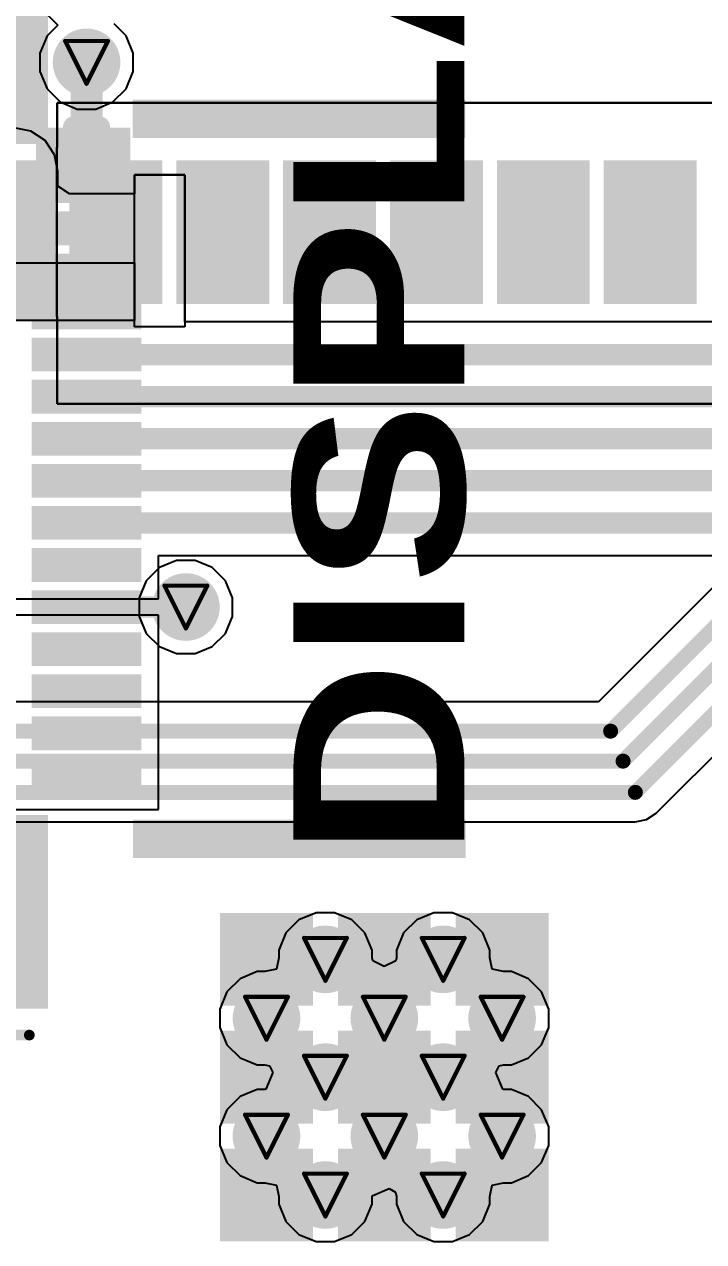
# Model space of a CAD drawing. Header units: inches. Extents: x -6 to 385, y -2 to 98.
# Drawn here: x 36.94 to 45.02, y 13.45 to 27.91 of the extents above; entities that cross this region are included whole.
import ezdxf

# ---------------------------------------------------------------- set-up
doc = ezdxf.new("R2010")
doc.units = ezdxf.units.IN
for name, color, linetype in [('Bottom Layer', 5, 'Continuous'), ('Bottom Paste', 16, 'Continuous'), ('Bottom Solder', 6, 'Continuous'), ('Drill Drawing', 1, 'Continuous'), ('Layer 1', 16, 'Continuous'), ('Layer 2', 76, 'Continuous'), ('Top Layer', 1, 'Continuous'), ('Top Overlay', 2, 'Continuous'), ('Top Paste', 8, 'Continuous'), ('Top Solder', 216, 'Continuous'), ('Via Holes', 16, 'Continuous')]:
    doc.layers.add(name, color=color, linetype=linetype)
doc.styles.add('Arial', font='', dxfattribs={"height": 0.2})
doc.styles.add('Arial Black_Bold', font='', dxfattribs={"height": 0.2})
doc.styles.get('Arial').set_extended_font_data('Arial')
doc.styles.get('Arial Black_Bold').set_extended_font_data('Arial Black', bold=True)

# ---------------------------------------------------------------- blocks, each defined once
blk = doc.blocks.new('38_SMD_M______B_9')
at = {"layer": 'Bottom Layer'}
for points in [[(-5.26, 9.63), (-5.26, 8.13), (-6.16, 8.13), (-6.16, 9.63)], [(-3.99, 9.63), (-3.99, 8.13), (-4.89, 8.13), (-4.89, 9.63)], [(-2.72, 9.63), (-2.72, 8.13), (-3.62, 8.13), (-3.62, 9.63)], [(-1.45, 9.63), (-1.45, 8.13), (-2.35, 8.13), (-2.35, 9.63)], [(-0.18, 9.63), (-0.18, 8.13), (-1.08, 8.13), (-1.08, 9.63)], [(1.09, 9.63), (1.09, 8.13), (0.19, 8.13), (0.19, 9.63)], [(2.36, 9.63), (2.36, 8.13), (1.46, 8.13), (1.46, 9.63)], [(-3.1, 0.69), (-2.2, 0.69), (-2.2, -0.21), (-3.1, -0.21)], [(-1.7, 0.69), (-0.8, 0.69), (-0.8, -0.21), (-1.7, -0.21)], [(-0.3, 0.69), (0.6, 0.69), (0.6, -0.21), (-0.3, -0.21)], [(-3.1, -0.71), (-2.2, -0.71), (-2.2, -1.61), (-3.1, -1.61)], [(-1.7, -0.71), (-0.8, -0.71), (-0.8, -1.61), (-1.7, -1.61)], [(-0.3, -0.71), (0.6, -0.71), (0.6, -1.61), (-0.3, -1.61)], [(-3.1, -2.11), (-2.2, -2.11), (-2.2, -3.01), (-3.1, -3.01)], [(-1.7, -2.11), (-0.8, -2.11), (-0.8, -3.01), (-1.7, -3.01)], [(-0.3, -2.11), (0.6, -2.11), (0.6, -3.01), (-0.3, -3.01)]]:
    blk.add_hatch(color=5, dxfattribs=at).paths.add_polyline_path(points)
at = {"layer": 'Bottom Paste'}
for points in [[(-5.26, 9.63), (-5.26, 8.13), (-6.16, 8.13), (-6.16, 9.63)], [(-3.99, 9.63), (-3.99, 8.13), (-4.89, 8.13), (-4.89, 9.63)], [(-2.72, 9.63), (-2.72, 8.13), (-3.62, 8.13), (-3.62, 9.63)], [(-1.45, 9.63), (-1.45, 8.13), (-2.35, 8.13), (-2.35, 9.63)], [(-0.18, 9.63), (-0.18, 8.13), (-1.08, 8.13), (-1.08, 9.63)], [(1.09, 9.63), (1.09, 8.13), (0.19, 8.13), (0.19, 9.63)], [(2.36, 9.63), (2.36, 8.13), (1.46, 8.13), (1.46, 9.63)], [(-3.1, 0.69), (-2.2, 0.69), (-2.2, -0.21), (-3.1, -0.21)], [(-1.7, 0.69), (-0.8, 0.69), (-0.8, -0.21), (-1.7, -0.21)], [(-0.3, 0.69), (0.6, 0.69), (0.6, -0.21), (-0.3, -0.21)], [(-3.1, -0.71), (-2.2, -0.71), (-2.2, -1.61), (-3.1, -1.61)], [(-1.7, -0.71), (-0.8, -0.71), (-0.8, -1.61), (-1.7, -1.61)], [(-0.3, -0.71), (0.6, -0.71), (0.6, -1.61), (-0.3, -1.61)], [(-3.1, -2.11), (-2.2, -2.11), (-2.2, -3.01), (-3.1, -3.01)], [(-1.7, -2.11), (-0.8, -2.11), (-0.8, -3.01), (-1.7, -3.01)], [(-0.3, -2.11), (0.6, -2.11), (0.6, -3.01), (-0.3, -3.01)]]:
    blk.add_hatch(color=16, dxfattribs=at).paths.add_polyline_path(points)
at = {"layer": 'Bottom Solder'}
for points in [[(-5.158, 9.732), (-5.158, 8.028), (-6.262, 8.028), (-6.262, 9.732)], [(-3.888, 9.732), (-3.888, 8.028), (-4.992, 8.028), (-4.992, 9.732)], [(-2.618, 9.732), (-2.618, 8.028), (-3.722, 8.028), (-3.722, 9.732)], [(-1.348, 9.732), (-1.348, 8.028), (-2.452, 8.028), (-2.452, 9.732)], [(-0.078, 9.732), (-0.078, 8.028), (-1.182, 8.028), (-1.182, 9.732)], [(1.192, 9.732), (1.192, 8.028), (0.088, 8.028), (0.088, 9.732)], [(2.462, 9.732), (2.462, 8.028), (1.358, 8.028), (1.358, 9.732)], [(-3.202, 0.792), (-2.098, 0.792), (-2.098, -0.312), (-3.202, -0.312)], [(-1.802, 0.792), (-0.698, 0.792), (-0.698, -0.312), (-1.802, -0.312)], [(-0.402, 0.792), (0.702, 0.792), (0.702, -0.312), (-0.402, -0.312)], [(-3.202, -0.608), (-2.098, -0.608), (-2.098, -1.712), (-3.202, -1.712)], [(-1.802, -0.608), (-0.698, -0.608), (-0.698, -1.712), (-1.802, -1.712)], [(-0.402, -0.608), (0.702, -0.608), (0.702, -1.712), (-0.402, -1.712)], [(-3.202, -2.008), (-2.098, -2.008), (-2.098, -3.112), (-3.202, -3.112)], [(-1.802, -2.008), (-0.698, -2.008), (-0.698, -3.112), (-1.802, -3.112)], [(-0.402, -2.008), (0.702, -2.008), (0.702, -3.112), (-0.402, -3.112)]]:
    blk.add_hatch(color=6, dxfattribs=at).paths.add_polyline_path(points)
blk = doc.blocks.new('AFC07_S15ECA_00_100')
at = {"layer": 'Top Layer'}
for points in [[(-3.636, 1.679), (-3.336, 1.679), (-3.336, 0.48), (-3.636, 0.48)], [(-3.136, 1.679), (-2.836, 1.679), (-2.836, 0.48), (-3.136, 0.48)], [(-2.636, 1.679), (-2.336, 1.679), (-2.336, 0.48), (-2.636, 0.48)], [(-2.136, 1.679), (-1.836, 1.679), (-1.836, 0.48), (-2.136, 0.48)], [(-1.636, 1.679), (-1.336, 1.679), (-1.336, 0.48), (-1.636, 0.48)], [(-1.136, 1.679), (-0.836, 1.679), (-0.836, 0.48), (-1.136, 0.48)], [(-0.636, 1.679), (-0.336, 1.679), (-0.336, 0.48), (-0.636, 0.48)], [(-0.136, 1.679), (0.164, 1.679), (0.164, 0.48), (-0.136, 0.48)], [(0.364, 1.679), (0.664, 1.679), (0.664, 0.48), (0.364, 0.48)], [(0.864, 1.679), (1.164, 1.679), (1.164, 0.48), (0.864, 0.48)], [(1.364, 1.679), (1.664, 1.679), (1.664, 0.48), (1.364, 0.48)], [(1.864, 1.679), (2.164, 1.679), (2.164, 0.48), (1.864, 0.48)], [(2.364, 1.679), (2.664, 1.679), (2.664, 0.48), (2.364, 0.48)], [(2.864, 1.679), (3.164, 1.679), (3.164, 0.48), (2.864, 0.48)], [(3.364, 1.679), (3.664, 1.679), (3.664, 0.48), (3.364, 0.48)], [(-6.236, 0.57), (-4.036, 0.57), (-4.036, -2.729), (-6.236, -2.729)], [(4.036, 0.57), (6.236, 0.57), (6.236, -2.729), (4.036, -2.729)]]:
    blk.add_hatch(color=1, dxfattribs=at).paths.add_polyline_path(points)
at = {"layer": 'Top Paste'}
for points in [[(-3.636, 1.679), (-3.336, 1.679), (-3.336, 0.48), (-3.636, 0.48)], [(-3.136, 1.679), (-2.836, 1.679), (-2.836, 0.48), (-3.136, 0.48)], [(-2.636, 1.679), (-2.336, 1.679), (-2.336, 0.48), (-2.636, 0.48)], [(-2.136, 1.679), (-1.836, 1.679), (-1.836, 0.48), (-2.136, 0.48)], [(-1.636, 1.679), (-1.336, 1.679), (-1.336, 0.48), (-1.636, 0.48)], [(-1.136, 1.679), (-0.836, 1.679), (-0.836, 0.48), (-1.136, 0.48)], [(-0.636, 1.679), (-0.336, 1.679), (-0.336, 0.48), (-0.636, 0.48)], [(-0.136, 1.679), (0.164, 1.679), (0.164, 0.48), (-0.136, 0.48)], [(0.364, 1.679), (0.664, 1.679), (0.664, 0.48), (0.364, 0.48)], [(0.864, 1.679), (1.164, 1.679), (1.164, 0.48), (0.864, 0.48)], [(1.364, 1.679), (1.664, 1.679), (1.664, 0.48), (1.364, 0.48)], [(1.864, 1.679), (2.164, 1.679), (2.164, 0.48), (1.864, 0.48)], [(2.364, 1.679), (2.664, 1.679), (2.664, 0.48), (2.364, 0.48)], [(2.864, 1.679), (3.164, 1.679), (3.164, 0.48), (2.864, 0.48)], [(3.364, 1.679), (3.664, 1.679), (3.664, 0.48), (3.364, 0.48)], [(-6.236, 0.57), (-4.036, 0.57), (-4.036, -2.729), (-6.236, -2.729)], [(4.036, 0.57), (6.236, 0.57), (6.236, -2.729), (4.036, -2.729)]]:
    blk.add_hatch(color=8, dxfattribs=at).paths.add_polyline_path(points)
at = {"layer": 'Top Solder'}
for points in [[(-3.686, 1.73), (-3.285, 1.73), (-3.285, 0.429), (-3.686, 0.429)], [(-3.186, 1.73), (-2.785, 1.73), (-2.785, 0.429), (-3.186, 0.429)], [(-2.686, 1.73), (-2.285, 1.73), (-2.285, 0.429), (-2.686, 0.429)], [(-2.186, 1.73), (-1.785, 1.73), (-1.785, 0.429), (-2.186, 0.429)], [(-1.686, 1.73), (-1.285, 1.73), (-1.285, 0.429), (-1.686, 0.429)], [(-1.186, 1.73), (-0.785, 1.73), (-0.785, 0.429), (-1.186, 0.429)], [(-0.686, 1.73), (-0.285, 1.73), (-0.285, 0.429), (-0.686, 0.429)], [(-0.186, 1.73), (0.215, 1.73), (0.215, 0.429), (-0.186, 0.429)], [(0.314, 1.73), (0.715, 1.73), (0.715, 0.429), (0.314, 0.429)], [(0.814, 1.73), (1.215, 1.73), (1.215, 0.429), (0.814, 0.429)], [(1.314, 1.73), (1.715, 1.73), (1.715, 0.429), (1.314, 0.429)], [(1.814, 1.73), (2.215, 1.73), (2.215, 0.429), (1.814, 0.429)], [(2.314, 1.73), (2.715, 1.73), (2.715, 0.429), (2.314, 0.429)], [(2.814, 1.73), (3.215, 1.73), (3.215, 0.429), (2.814, 0.429)], [(3.314, 1.73), (3.715, 1.73), (3.715, 0.429), (3.314, 0.429)], [(-6.287, 0.621), (-3.986, 0.621), (-3.986, -2.78), (-6.287, -2.78)], [(3.986, 0.621), (6.287, 0.621), (6.287, -2.78), (3.986, -2.78)]]:
    blk.add_hatch(color=216, dxfattribs=at).paths.add_polyline_path(points)
at = {"layer": 'Top Overlay'}
for points in [[(-4.036, 1.079, 0.254, 0.254, 0), (-4.189, 1.232, 0.254, 0.254, 0)], [(-4.189, 0.927, 0.254, 0.254, 0), (-4.189, 1.232, 0.254, 0.254, 0)], [(-4.189, 0.927, 0.254, 0.254, 0), (-4.036, 1.079, 0.254, 0.254, 0)], [(6.6, -3.85, 0.127, 0.127, 0), (6.6, 0.4, 0.127, 0.127, 0)], [(-6.6, -3.85, 0.127, 0.127, 0), (-6.6, 0.2, 0.127, 0.127, 0)], [(6.6, -3.85, 0.127, 0.127, 0), (-6.6, -3.85, 0.127, 0.127, 0)]]:
    blk.add_lwpolyline(points, format="xyseb", dxfattribs=at)
for points in [[(-4.252, 1.232, 0.127, 0.127, 1), (-4.125, 1.232, 0.127, 0.127, 1)], [(-4.252, 1.232, 0.127, 0.127, 1), (-4.125, 1.232, 0.127, 0.127, 1)], [(-4.1, 1.079, 0.127, 0.127, 1), (-3.973, 1.079, 0.127, 0.127, 1)], [(-4.1, 1.079, 0.127, 0.127, 1), (-3.973, 1.079, 0.127, 0.127, 1)], [(-4.252, 0.927, 0.127, 0.127, 1), (-4.125, 0.927, 0.127, 0.127, 1)], [(-4.252, 0.927, 0.127, 0.127, 1), (-4.125, 0.927, 0.127, 0.127, 1)], [(6.568, 0.4, 0.0635, 0.0635, 1), (6.632, 0.4, 0.0635, 0.0635, 1)], [(-6.632, 0.2, 0.0635, 0.0635, 1), (-6.568, 0.2, 0.0635, 0.0635, 1)], [(-6.632, -3.85, 0.0635, 0.0635, 1), (-6.568, -3.85, 0.0635, 0.0635, 1)], [(-6.632, -3.85, 0.0635, 0.0635, 1), (-6.568, -3.85, 0.0635, 0.0635, 1)], [(6.568, -3.85, 0.0635, 0.0635, 1), (6.632, -3.85, 0.0635, 0.0635, 1)], [(6.568, -3.85, 0.0635, 0.0635, 1), (6.632, -3.85, 0.0635, 0.0635, 1)]]:
    blk.add_lwpolyline(points, format="xyseb", close=True, dxfattribs=at)
at = {"layer": 'Top Overlay', "style": 'Arial'}
blk.add_text('1', height=0.8, dxfattribs=at).set_placement((-3.581, -0.66))

msp = doc.modelspace()

# ---------------------------------------------------------------- hatches: boundary and pattern name
at = {"layer": 'Bottom Layer'}
h = msp.add_hatch(color=5, dxfattribs=at)
edge = h.paths.add_edge_path()
edge.add_arc((37.682, 27.457), 0.3, 0, 360)
h = msp.add_hatch(color=5, dxfattribs=at)
edge = h.paths.add_edge_path()
edge.add_arc((38.862, 20.986), 0.3, 0, 360)
h = msp.add_hatch(color=5, dxfattribs=at)
edge = h.paths.add_edge_path()
edge.add_arc((40.52, 16.8), 0.3, 0, 360)
h = msp.add_hatch(color=5, dxfattribs=at)
edge = h.paths.add_edge_path()
edge.add_arc((41.92, 16.8), 0.3, 0, 360)
h = msp.add_hatch(color=5, dxfattribs=at)
edge = h.paths.add_edge_path()
edge.add_arc((39.82, 16.1), 0.3, 0, 360)
h = msp.add_hatch(color=5, dxfattribs=at)
edge = h.paths.add_edge_path()
edge.add_arc((41.22, 16.1), 0.3, 0, 360)
h = msp.add_hatch(color=5, dxfattribs=at)
edge = h.paths.add_edge_path()
edge.add_arc((42.62, 16.1), 0.3, 0, 360)
h = msp.add_hatch(color=5, dxfattribs=at)
edge = h.paths.add_edge_path()
edge.add_arc((40.52, 15.4), 0.3, 0, 360)
h = msp.add_hatch(color=5, dxfattribs=at)
edge = h.paths.add_edge_path()
edge.add_arc((41.92, 15.4), 0.3, 0, 360)
h = msp.add_hatch(color=5, dxfattribs=at)
edge = h.paths.add_edge_path()
edge.add_arc((39.82, 14.7), 0.3, 0, 360)
h = msp.add_hatch(color=5, dxfattribs=at)
edge = h.paths.add_edge_path()
edge.add_arc((41.22, 14.7), 0.3, 0, 360)
h = msp.add_hatch(color=5, dxfattribs=at)
edge = h.paths.add_edge_path()
edge.add_arc((42.62, 14.7), 0.3, 0, 360)
h = msp.add_hatch(color=5, dxfattribs=at)
edge = h.paths.add_edge_path()
edge.add_arc((40.52, 14), 0.3, 0, 360)
h = msp.add_hatch(color=5, dxfattribs=at)
edge = h.paths.add_edge_path()
edge.add_arc((41.92, 14), 0.3, 0, 360)
at = {"layer": 'Bottom Solder'}
h = msp.add_hatch(color=6, dxfattribs=at)
edge = h.paths.add_edge_path()
edge.add_arc((37.682, 27.457), 0.402, 0, 360)
h = msp.add_hatch(color=6, dxfattribs=at)
edge = h.paths.add_edge_path()
edge.add_arc((38.862, 20.986), 0.402, 0, 360)
h = msp.add_hatch(color=6, dxfattribs=at)
edge = h.paths.add_edge_path()
edge.add_arc((40.52, 16.8), 0.402, 0, 360)
h = msp.add_hatch(color=6, dxfattribs=at)
edge = h.paths.add_edge_path()
edge.add_arc((41.92, 16.8), 0.402, 0, 360)
h = msp.add_hatch(color=6, dxfattribs=at)
edge = h.paths.add_edge_path()
edge.add_arc((39.82, 16.1), 0.402, 0, 360)
h = msp.add_hatch(color=6, dxfattribs=at)
edge = h.paths.add_edge_path()
edge.add_arc((41.22, 16.1), 0.402, 0, 360)
h = msp.add_hatch(color=6, dxfattribs=at)
edge = h.paths.add_edge_path()
edge.add_arc((42.62, 16.1), 0.402, 0, 360)
h = msp.add_hatch(color=6, dxfattribs=at)
edge = h.paths.add_edge_path()
edge.add_arc((40.52, 15.4), 0.402, 0, 360)
h = msp.add_hatch(color=6, dxfattribs=at)
edge = h.paths.add_edge_path()
edge.add_arc((41.92, 15.4), 0.402, 0, 360)
h = msp.add_hatch(color=6, dxfattribs=at)
edge = h.paths.add_edge_path()
edge.add_arc((39.82, 14.7), 0.402, 0, 360)
h = msp.add_hatch(color=6, dxfattribs=at)
edge = h.paths.add_edge_path()
edge.add_arc((41.22, 14.7), 0.402, 0, 360)
h = msp.add_hatch(color=6, dxfattribs=at)
edge = h.paths.add_edge_path()
edge.add_arc((42.62, 14.7), 0.402, 0, 360)
h = msp.add_hatch(color=6, dxfattribs=at)
edge = h.paths.add_edge_path()
edge.add_arc((40.52, 14), 0.402, 0, 360)
h = msp.add_hatch(color=6, dxfattribs=at)
edge = h.paths.add_edge_path()
edge.add_arc((41.92, 14), 0.402, 0, 360)
at = {"layer": 'Layer 1'}
h = msp.add_hatch(color=16, dxfattribs=at)
edge = h.paths.add_edge_path()
edge.add_arc((37.682, 27.457), 0.3, 0, 360)
h = msp.add_hatch(color=16, dxfattribs=at)
edge = h.paths.add_edge_path()
edge.add_arc((38.862, 20.986), 0.3, 0, 360)
h = msp.add_hatch(color=16, dxfattribs=at)
edge = h.paths.add_edge_path()
edge.add_arc((40.52, 16.8), 0.3, 0, 360)
h = msp.add_hatch(color=16, dxfattribs=at)
edge = h.paths.add_edge_path()
edge.add_arc((41.92, 16.8), 0.3, 0, 360)
h = msp.add_hatch(color=16, dxfattribs=at)
edge = h.paths.add_edge_path()
edge.add_arc((39.82, 16.1), 0.3, 0, 360)
h = msp.add_hatch(color=16, dxfattribs=at)
edge = h.paths.add_edge_path()
edge.add_arc((41.22, 16.1), 0.3, 0, 360)
h = msp.add_hatch(color=16, dxfattribs=at)
edge = h.paths.add_edge_path()
edge.add_arc((42.62, 16.1), 0.3, 0, 360)
h = msp.add_hatch(color=16, dxfattribs=at)
edge = h.paths.add_edge_path()
edge.add_arc((40.52, 15.4), 0.3, 0, 360)
h = msp.add_hatch(color=16, dxfattribs=at)
edge = h.paths.add_edge_path()
edge.add_arc((41.92, 15.4), 0.3, 0, 360)
h = msp.add_hatch(color=16, dxfattribs=at)
edge = h.paths.add_edge_path()
edge.add_arc((39.82, 14.7), 0.3, 0, 360)
h = msp.add_hatch(color=16, dxfattribs=at)
edge = h.paths.add_edge_path()
edge.add_arc((41.22, 14.7), 0.3, 0, 360)
h = msp.add_hatch(color=16, dxfattribs=at)
edge = h.paths.add_edge_path()
edge.add_arc((42.62, 14.7), 0.3, 0, 360)
h = msp.add_hatch(color=16, dxfattribs=at)
edge = h.paths.add_edge_path()
edge.add_arc((40.52, 14), 0.3, 0, 360)
h = msp.add_hatch(color=16, dxfattribs=at)
edge = h.paths.add_edge_path()
edge.add_arc((41.92, 14), 0.3, 0, 360)
at = {"layer": 'Layer 2'}
h = msp.add_hatch(color=76, dxfattribs=at)
edge = h.paths.add_edge_path()
edge.add_arc((37.682, 27.457), 0.3, 0, 360)
h = msp.add_hatch(color=76, dxfattribs=at)
edge = h.paths.add_edge_path()
edge.add_arc((38.862, 20.986), 0.3, 0, 360)
h = msp.add_hatch(color=76, dxfattribs=at)
edge = h.paths.add_edge_path()
edge.add_arc((40.52, 16.8), 0.3, 0, 360)
h = msp.add_hatch(color=76, dxfattribs=at)
edge = h.paths.add_edge_path()
edge.add_arc((41.92, 16.8), 0.3, 0, 360)
h = msp.add_hatch(color=76, dxfattribs=at)
edge = h.paths.add_edge_path()
edge.add_arc((39.82, 16.1), 0.3, 0, 360)
h = msp.add_hatch(color=76, dxfattribs=at)
edge = h.paths.add_edge_path()
edge.add_arc((41.22, 16.1), 0.3, 0, 360)
h = msp.add_hatch(color=76, dxfattribs=at)
edge = h.paths.add_edge_path()
edge.add_arc((42.62, 16.1), 0.3, 0, 360)
h = msp.add_hatch(color=76, dxfattribs=at)
edge = h.paths.add_edge_path()
edge.add_arc((40.52, 15.4), 0.3, 0, 360)
h = msp.add_hatch(color=76, dxfattribs=at)
edge = h.paths.add_edge_path()
edge.add_arc((41.92, 15.4), 0.3, 0, 360)
h = msp.add_hatch(color=76, dxfattribs=at)
edge = h.paths.add_edge_path()
edge.add_arc((39.82, 14.7), 0.3, 0, 360)
h = msp.add_hatch(color=76, dxfattribs=at)
edge = h.paths.add_edge_path()
edge.add_arc((41.22, 14.7), 0.3, 0, 360)
h = msp.add_hatch(color=76, dxfattribs=at)
edge = h.paths.add_edge_path()
edge.add_arc((42.62, 14.7), 0.3, 0, 360)
h = msp.add_hatch(color=76, dxfattribs=at)
edge = h.paths.add_edge_path()
edge.add_arc((40.52, 14), 0.3, 0, 360)
h = msp.add_hatch(color=76, dxfattribs=at)
edge = h.paths.add_edge_path()
edge.add_arc((41.92, 14), 0.3, 0, 360)
at = {"layer": 'Top Layer'}
h = msp.add_hatch(color=1, dxfattribs=at)
edge = h.paths.add_edge_path()
edge.add_arc((37.682, 27.457), 0.3, 0, 360)
for points in [[(29.817, 26.536), (37.173, 26.536), (37.173, 26.924), (29.817, 26.924)], [(37.082, 25.986), (38.201, 25.986), (38.201, 26.68), (37.082, 26.68)], [(36.31, 25.336), (38.282, 25.336), (38.282, 25.636), (36.31, 25.636)], [(34.671, 24.39), (38.282, 24.39), (38.282, 25.077), (34.671, 25.077)]]:
    msp.add_hatch(color=1, dxfattribs=at).paths.add_polyline_path(points)
h = msp.add_hatch(color=1, dxfattribs=at)
edge = h.paths.add_edge_path()
edge.add_arc((38.862, 20.986), 0.3, 0, 360)
h = msp.add_hatch(color=1, dxfattribs=at)
edge = h.paths.add_edge_path()
edge.add_arc((40.52, 16.8), 0.3, 0, 360)
h = msp.add_hatch(color=1, dxfattribs=at)
edge = h.paths.add_edge_path()
edge.add_arc((41.92, 16.8), 0.3, 0, 360)
h = msp.add_hatch(color=1, dxfattribs=at)
edge = h.paths.add_edge_path()
edge.add_arc((39.82, 16.1), 0.3, 0, 360)
h = msp.add_hatch(color=1, dxfattribs=at)
edge = h.paths.add_edge_path()
edge.add_arc((41.22, 16.1), 0.3, 0, 360)
h = msp.add_hatch(color=1, dxfattribs=at)
edge = h.paths.add_edge_path()
edge.add_arc((42.62, 16.1), 0.3, 0, 360)
h = msp.add_hatch(color=1, dxfattribs=at)
edge = h.paths.add_edge_path()
edge.add_arc((40.52, 15.4), 0.3, 0, 360)
h = msp.add_hatch(color=1, dxfattribs=at)
edge = h.paths.add_edge_path()
edge.add_arc((41.92, 15.4), 0.3, 0, 360)
h = msp.add_hatch(color=1, dxfattribs=at)
edge = h.paths.add_edge_path()
edge.add_arc((39.82, 14.7), 0.3, 0, 360)
h = msp.add_hatch(color=1, dxfattribs=at)
edge = h.paths.add_edge_path()
edge.add_arc((41.22, 14.7), 0.3, 0, 360)
h = msp.add_hatch(color=1, dxfattribs=at)
edge = h.paths.add_edge_path()
edge.add_arc((42.62, 14.7), 0.3, 0, 360)
h = msp.add_hatch(color=1, dxfattribs=at)
edge = h.paths.add_edge_path()
edge.add_arc((40.52, 14), 0.3, 0, 360)
h = msp.add_hatch(color=1, dxfattribs=at)
edge = h.paths.add_edge_path()
edge.add_arc((41.92, 14), 0.3, 0, 360)
at = {"layer": 'Top Overlay'}
for points in [[(38.229, 26.559), (42.182, 26.559), (42.182, 27.015), (38.229, 27.015)], [(38.235, 18.005), (42.188, 18.005), (42.188, 18.461), (38.235, 18.461)]]:
    msp.add_hatch(color=2, dxfattribs=at).paths.add_polyline_path(points)
at = {"layer": 'Top Solder'}
h = msp.add_hatch(color=216, dxfattribs=at)
edge = h.paths.add_edge_path()
edge.add_arc((37.682, 27.457), 0.402, 0, 360)
h = msp.add_hatch(color=216, dxfattribs=at)
edge = h.paths.add_edge_path()
edge.add_arc((38.862, 20.986), 0.402, 0, 360)
h = msp.add_hatch(color=216, dxfattribs=at)
edge = h.paths.add_edge_path()
edge.add_arc((40.52, 16.8), 0.402, 0, 360)
h = msp.add_hatch(color=216, dxfattribs=at)
edge = h.paths.add_edge_path()
edge.add_arc((41.92, 16.8), 0.402, 0, 360)
h = msp.add_hatch(color=216, dxfattribs=at)
edge = h.paths.add_edge_path()
edge.add_arc((39.82, 16.1), 0.402, 0, 360)
h = msp.add_hatch(color=216, dxfattribs=at)
edge = h.paths.add_edge_path()
edge.add_arc((41.22, 16.1), 0.402, 0, 360)
h = msp.add_hatch(color=216, dxfattribs=at)
edge = h.paths.add_edge_path()
edge.add_arc((42.62, 16.1), 0.402, 0, 360)
h = msp.add_hatch(color=216, dxfattribs=at)
edge = h.paths.add_edge_path()
edge.add_arc((40.52, 15.4), 0.402, 0, 360)
h = msp.add_hatch(color=216, dxfattribs=at)
edge = h.paths.add_edge_path()
edge.add_arc((41.92, 15.4), 0.402, 0, 360)
h = msp.add_hatch(color=216, dxfattribs=at)
edge = h.paths.add_edge_path()
edge.add_arc((39.82, 14.7), 0.402, 0, 360)
h = msp.add_hatch(color=216, dxfattribs=at)
edge = h.paths.add_edge_path()
edge.add_arc((41.22, 14.7), 0.402, 0, 360)
h = msp.add_hatch(color=216, dxfattribs=at)
edge = h.paths.add_edge_path()
edge.add_arc((42.62, 14.7), 0.402, 0, 360)
h = msp.add_hatch(color=216, dxfattribs=at)
edge = h.paths.add_edge_path()
edge.add_arc((40.52, 14), 0.402, 0, 360)
h = msp.add_hatch(color=216, dxfattribs=at)
edge = h.paths.add_edge_path()
edge.add_arc((41.92, 14), 0.402, 0, 360)
at = {"layer": 'Via Holes'}
h = msp.add_hatch(color=7, dxfattribs=at)
edge = h.paths.add_edge_path()
edge.add_arc((37.682, 27.457), 0.15, 0, 360)
h = msp.add_hatch(color=7, dxfattribs=at)
edge = h.paths.add_edge_path()
edge.add_arc((38.862, 20.986), 0.15, 0, 360)
h = msp.add_hatch(color=7, dxfattribs=at)
edge = h.paths.add_edge_path()
edge.add_arc((40.52, 16.8), 0.15, 0, 360)
h = msp.add_hatch(color=7, dxfattribs=at)
edge = h.paths.add_edge_path()
edge.add_arc((41.92, 16.8), 0.15, 0, 360)
h = msp.add_hatch(color=7, dxfattribs=at)
edge = h.paths.add_edge_path()
edge.add_arc((39.82, 16.1), 0.15, 0, 360)
h = msp.add_hatch(color=7, dxfattribs=at)
edge = h.paths.add_edge_path()
edge.add_arc((41.22, 16.1), 0.15, 0, 360)
h = msp.add_hatch(color=7, dxfattribs=at)
edge = h.paths.add_edge_path()
edge.add_arc((42.62, 16.1), 0.15, 0, 360)
h = msp.add_hatch(color=7, dxfattribs=at)
edge = h.paths.add_edge_path()
edge.add_arc((40.52, 15.4), 0.15, 0, 360)
h = msp.add_hatch(color=7, dxfattribs=at)
edge = h.paths.add_edge_path()
edge.add_arc((41.92, 15.4), 0.15, 0, 360)
h = msp.add_hatch(color=7, dxfattribs=at)
edge = h.paths.add_edge_path()
edge.add_arc((39.82, 14.7), 0.15, 0, 360)
h = msp.add_hatch(color=7, dxfattribs=at)
edge = h.paths.add_edge_path()
edge.add_arc((41.22, 14.7), 0.15, 0, 360)
h = msp.add_hatch(color=7, dxfattribs=at)
edge = h.paths.add_edge_path()
edge.add_arc((42.62, 14.7), 0.15, 0, 360)
h = msp.add_hatch(color=7, dxfattribs=at)
edge = h.paths.add_edge_path()
edge.add_arc((40.52, 14), 0.15, 0, 360)
h = msp.add_hatch(color=7, dxfattribs=at)
edge = h.paths.add_edge_path()
edge.add_arc((41.92, 14), 0.15, 0, 360)

# ---------------------------------------------------------------- linework, layer by layer
at = {"layer": 'Bottom Layer'}
for p, q in [((37.334, 26.975), (51.452, 26.975)), ((37.334, 23.399), (37.334, 26.975)), ((50.879, 26.975), (37.334, 26.975)), ((37.334, 26.975), (37.334, 26.444)), ((37.334, 26.444), (37.326, 26.444)), ((37.326, 26.444), (37.326, 24.436)), ((37.326, 24.436), (37.334, 24.436)), ((37.334, 24.436), (37.334, 23.399)), ((51.452, 23.399), (37.334, 23.399)), ((37.334, 23.399), (47.071, 23.399)), ((47.139, 23.235), (43.765, 19.861)), ((44.451, 18.537), (49.015, 23.101)), ((43.765, 19.861), (36.729, 19.861)), ((44.337, 18.461), (44.451, 18.537)), ((36.699, 18.434), (44.203, 18.434)), ((44.203, 18.434), (44.337, 18.461))]:
    msp.add_line(p, q, dxfattribs=at)
for points in [[(43.91, 19.511, 0.178, 0.178, 0), (52.215, 27.816, 0.178, 0.178, 0)], [(44.057, 19.155, 0.178, 0.178, 0), (52.286, 27.384, 0.178, 0.178, 0)], [(44.203, 18.784, 0.178, 0.178, 0), (52.389, 26.97, 0.178, 0.178, 0)], [(36.584, 19.511, 0.178, 0.178, 0), (43.91, 19.511, 0.178, 0.178, 0)], [(33.765, 19.155, 0.178, 0.178, 0), (44.057, 19.155, 0.178, 0.178, 0)], [(36.554, 18.784, 0.178, 0.178, 0), (44.203, 18.784, 0.178, 0.178, 0)]]:
    msp.add_lwpolyline(points, format="xyseb", dxfattribs=at)
for points in [[(43.865, 19.511, 0.0889, 0.0889, 1), (43.954, 19.511, 0.0889, 0.0889, 1)], [(43.865, 19.511, 0.0889, 0.0889, 1), (43.954, 19.511, 0.0889, 0.0889, 1)], [(44.013, 19.155, 0.0889, 0.0889, 1), (44.102, 19.155, 0.0889, 0.0889, 1)], [(44.013, 19.155, 0.0889, 0.0889, 1), (44.102, 19.155, 0.0889, 0.0889, 1)], [(44.159, 18.784, 0.0889, 0.0889, 1), (44.248, 18.784, 0.0889, 0.0889, 1)], [(44.159, 18.784, 0.0889, 0.0889, 1), (44.248, 18.784, 0.0889, 0.0889, 1)]]:
    msp.add_lwpolyline(points, format="xyseb", close=True, dxfattribs=at)
at = {"layer": 'Drill Drawing'}
for points in [[(37.428, 27.711, 0.0508, 0.0508, 0), (37.936, 27.711, 0.0508, 0.0508, 0)], [(37.428, 27.711, 0.0508, 0.0508, 0), (37.682, 27.203, 0.0508, 0.0508, 0)], [(37.682, 27.203, 0.0508, 0.0508, 0), (37.936, 27.711, 0.0508, 0.0508, 0)], [(38.608, 21.24, 0.0508, 0.0508, 0), (39.116, 21.24, 0.0508, 0.0508, 0)], [(38.608, 21.24, 0.0508, 0.0508, 0), (38.862, 20.732, 0.0508, 0.0508, 0)], [(38.862, 20.732, 0.0508, 0.0508, 0), (39.116, 21.24, 0.0508, 0.0508, 0)], [(40.266, 17.054, 0.0508, 0.0508, 0), (40.774, 17.054, 0.0508, 0.0508, 0)], [(40.266, 17.054, 0.0508, 0.0508, 0), (40.52, 16.546, 0.0508, 0.0508, 0)], [(40.52, 16.546, 0.0508, 0.0508, 0), (40.774, 17.054, 0.0508, 0.0508, 0)], [(41.666, 17.054, 0.0508, 0.0508, 0), (42.174, 17.054, 0.0508, 0.0508, 0)], [(41.666, 17.054, 0.0508, 0.0508, 0), (41.92, 16.546, 0.0508, 0.0508, 0)], [(41.92, 16.546, 0.0508, 0.0508, 0), (42.174, 17.054, 0.0508, 0.0508, 0)], [(39.566, 16.354, 0.0508, 0.0508, 0), (40.074, 16.354, 0.0508, 0.0508, 0)], [(39.566, 16.354, 0.0508, 0.0508, 0), (39.82, 15.846, 0.0508, 0.0508, 0)], [(39.82, 15.846, 0.0508, 0.0508, 0), (40.074, 16.354, 0.0508, 0.0508, 0)], [(40.966, 16.354, 0.0508, 0.0508, 0), (41.474, 16.354, 0.0508, 0.0508, 0)], [(40.966, 16.354, 0.0508, 0.0508, 0), (41.22, 15.846, 0.0508, 0.0508, 0)], [(41.22, 15.846, 0.0508, 0.0508, 0), (41.474, 16.354, 0.0508, 0.0508, 0)], [(42.366, 16.354, 0.0508, 0.0508, 0), (42.874, 16.354, 0.0508, 0.0508, 0)], [(42.366, 16.354, 0.0508, 0.0508, 0), (42.62, 15.846, 0.0508, 0.0508, 0)], [(42.62, 15.846, 0.0508, 0.0508, 0), (42.874, 16.354, 0.0508, 0.0508, 0)], [(40.266, 15.654, 0.0508, 0.0508, 0), (40.774, 15.654, 0.0508, 0.0508, 0)], [(40.266, 15.654, 0.0508, 0.0508, 0), (40.52, 15.146, 0.0508, 0.0508, 0)], [(40.52, 15.146, 0.0508, 0.0508, 0), (40.774, 15.654, 0.0508, 0.0508, 0)], [(41.666, 15.654, 0.0508, 0.0508, 0), (42.174, 15.654, 0.0508, 0.0508, 0)], [(41.666, 15.654, 0.0508, 0.0508, 0), (41.92, 15.146, 0.0508, 0.0508, 0)], [(41.92, 15.146, 0.0508, 0.0508, 0), (42.174, 15.654, 0.0508, 0.0508, 0)], [(39.566, 14.954, 0.0508, 0.0508, 0), (40.074, 14.954, 0.0508, 0.0508, 0)], [(39.566, 14.954, 0.0508, 0.0508, 0), (39.82, 14.446, 0.0508, 0.0508, 0)], [(39.82, 14.446, 0.0508, 0.0508, 0), (40.074, 14.954, 0.0508, 0.0508, 0)], [(40.966, 14.954, 0.0508, 0.0508, 0), (41.474, 14.954, 0.0508, 0.0508, 0)], [(40.966, 14.954, 0.0508, 0.0508, 0), (41.22, 14.446, 0.0508, 0.0508, 0)], [(41.22, 14.446, 0.0508, 0.0508, 0), (41.474, 14.954, 0.0508, 0.0508, 0)], [(42.366, 14.954, 0.0508, 0.0508, 0), (42.874, 14.954, 0.0508, 0.0508, 0)], [(42.366, 14.954, 0.0508, 0.0508, 0), (42.62, 14.446, 0.0508, 0.0508, 0)], [(42.62, 14.446, 0.0508, 0.0508, 0), (42.874, 14.954, 0.0508, 0.0508, 0)], [(40.266, 14.254, 0.0508, 0.0508, 0), (40.774, 14.254, 0.0508, 0.0508, 0)], [(40.266, 14.254, 0.0508, 0.0508, 0), (40.52, 13.746, 0.0508, 0.0508, 0)], [(40.52, 13.746, 0.0508, 0.0508, 0), (40.774, 14.254, 0.0508, 0.0508, 0)], [(41.666, 14.254, 0.0508, 0.0508, 0), (42.174, 14.254, 0.0508, 0.0508, 0)], [(41.666, 14.254, 0.0508, 0.0508, 0), (41.92, 13.746, 0.0508, 0.0508, 0)], [(41.92, 13.746, 0.0508, 0.0508, 0), (42.174, 14.254, 0.0508, 0.0508, 0)]]:
    msp.add_lwpolyline(points, format="xyseb", dxfattribs=at)
for points in [[(37.415, 27.711, 0.0254, 0.0254, 1), (37.44, 27.711, 0.0254, 0.0254, 1)], [(37.415, 27.711, 0.0254, 0.0254, 1), (37.44, 27.711, 0.0254, 0.0254, 1)], [(37.923, 27.711, 0.0254, 0.0254, 1), (37.948, 27.711, 0.0254, 0.0254, 1)], [(37.923, 27.711, 0.0254, 0.0254, 1), (37.948, 27.711, 0.0254, 0.0254, 1)], [(37.669, 27.203, 0.0254, 0.0254, 1), (37.694, 27.203, 0.0254, 0.0254, 1)], [(37.669, 27.203, 0.0254, 0.0254, 1), (37.694, 27.203, 0.0254, 0.0254, 1)], [(38.595, 21.24, 0.0254, 0.0254, 1), (38.621, 21.24, 0.0254, 0.0254, 1)], [(38.595, 21.24, 0.0254, 0.0254, 1), (38.621, 21.24, 0.0254, 0.0254, 1)], [(39.103, 21.24, 0.0254, 0.0254, 1), (39.129, 21.24, 0.0254, 0.0254, 1)], [(39.103, 21.24, 0.0254, 0.0254, 1), (39.129, 21.24, 0.0254, 0.0254, 1)], [(38.849, 20.732, 0.0254, 0.0254, 1), (38.875, 20.732, 0.0254, 0.0254, 1)], [(38.849, 20.732, 0.0254, 0.0254, 1), (38.875, 20.732, 0.0254, 0.0254, 1)], [(40.253, 17.054, 0.0254, 0.0254, 1), (40.279, 17.054, 0.0254, 0.0254, 1)], [(40.253, 17.054, 0.0254, 0.0254, 1), (40.279, 17.054, 0.0254, 0.0254, 1)], [(40.761, 17.054, 0.0254, 0.0254, 1), (40.787, 17.054, 0.0254, 0.0254, 1)], [(40.761, 17.054, 0.0254, 0.0254, 1), (40.787, 17.054, 0.0254, 0.0254, 1)], [(41.653, 17.054, 0.0254, 0.0254, 1), (41.679, 17.054, 0.0254, 0.0254, 1)], [(41.653, 17.054, 0.0254, 0.0254, 1), (41.679, 17.054, 0.0254, 0.0254, 1)], [(42.161, 17.054, 0.0254, 0.0254, 1), (42.187, 17.054, 0.0254, 0.0254, 1)], [(42.161, 17.054, 0.0254, 0.0254, 1), (42.187, 17.054, 0.0254, 0.0254, 1)], [(40.507, 16.546, 0.0254, 0.0254, 1), (40.533, 16.546, 0.0254, 0.0254, 1)], [(40.507, 16.546, 0.0254, 0.0254, 1), (40.533, 16.546, 0.0254, 0.0254, 1)], [(41.907, 16.546, 0.0254, 0.0254, 1), (41.933, 16.546, 0.0254, 0.0254, 1)], [(41.907, 16.546, 0.0254, 0.0254, 1), (41.933, 16.546, 0.0254, 0.0254, 1)], [(39.553, 16.354, 0.0254, 0.0254, 1), (39.579, 16.354, 0.0254, 0.0254, 1)], [(39.553, 16.354, 0.0254, 0.0254, 1), (39.579, 16.354, 0.0254, 0.0254, 1)], [(40.061, 16.354, 0.0254, 0.0254, 1), (40.087, 16.354, 0.0254, 0.0254, 1)], [(40.061, 16.354, 0.0254, 0.0254, 1), (40.087, 16.354, 0.0254, 0.0254, 1)], [(40.953, 16.354, 0.0254, 0.0254, 1), (40.979, 16.354, 0.0254, 0.0254, 1)], [(40.953, 16.354, 0.0254, 0.0254, 1), (40.979, 16.354, 0.0254, 0.0254, 1)], [(41.461, 16.354, 0.0254, 0.0254, 1), (41.487, 16.354, 0.0254, 0.0254, 1)], [(41.461, 16.354, 0.0254, 0.0254, 1), (41.487, 16.354, 0.0254, 0.0254, 1)], [(42.353, 16.354, 0.0254, 0.0254, 1), (42.379, 16.354, 0.0254, 0.0254, 1)], [(42.353, 16.354, 0.0254, 0.0254, 1), (42.379, 16.354, 0.0254, 0.0254, 1)], [(42.861, 16.354, 0.0254, 0.0254, 1), (42.887, 16.354, 0.0254, 0.0254, 1)], [(42.861, 16.354, 0.0254, 0.0254, 1), (42.887, 16.354, 0.0254, 0.0254, 1)], [(39.807, 15.846, 0.0254, 0.0254, 1), (39.833, 15.846, 0.0254, 0.0254, 1)], [(39.807, 15.846, 0.0254, 0.0254, 1), (39.833, 15.846, 0.0254, 0.0254, 1)], [(41.207, 15.846, 0.0254, 0.0254, 1), (41.233, 15.846, 0.0254, 0.0254, 1)], [(41.207, 15.846, 0.0254, 0.0254, 1), (41.233, 15.846, 0.0254, 0.0254, 1)], [(42.607, 15.846, 0.0254, 0.0254, 1), (42.633, 15.846, 0.0254, 0.0254, 1)], [(42.607, 15.846, 0.0254, 0.0254, 1), (42.633, 15.846, 0.0254, 0.0254, 1)], [(40.253, 15.654, 0.0254, 0.0254, 1), (40.279, 15.654, 0.0254, 0.0254, 1)], [(40.253, 15.654, 0.0254, 0.0254, 1), (40.279, 15.654, 0.0254, 0.0254, 1)], [(40.761, 15.654, 0.0254, 0.0254, 1), (40.787, 15.654, 0.0254, 0.0254, 1)], [(40.761, 15.654, 0.0254, 0.0254, 1), (40.787, 15.654, 0.0254, 0.0254, 1)], [(41.653, 15.654, 0.0254, 0.0254, 1), (41.679, 15.654, 0.0254, 0.0254, 1)], [(41.653, 15.654, 0.0254, 0.0254, 1), (41.679, 15.654, 0.0254, 0.0254, 1)], [(42.161, 15.654, 0.0254, 0.0254, 1), (42.187, 15.654, 0.0254, 0.0254, 1)], [(42.161, 15.654, 0.0254, 0.0254, 1), (42.187, 15.654, 0.0254, 0.0254, 1)], [(40.507, 15.146, 0.0254, 0.0254, 1), (40.533, 15.146, 0.0254, 0.0254, 1)], [(40.507, 15.146, 0.0254, 0.0254, 1), (40.533, 15.146, 0.0254, 0.0254, 1)], [(41.907, 15.146, 0.0254, 0.0254, 1), (41.933, 15.146, 0.0254, 0.0254, 1)], [(41.907, 15.146, 0.0254, 0.0254, 1), (41.933, 15.146, 0.0254, 0.0254, 1)], [(39.553, 14.954, 0.0254, 0.0254, 1), (39.579, 14.954, 0.0254, 0.0254, 1)], [(39.553, 14.954, 0.0254, 0.0254, 1), (39.579, 14.954, 0.0254, 0.0254, 1)], [(40.061, 14.954, 0.0254, 0.0254, 1), (40.087, 14.954, 0.0254, 0.0254, 1)], [(40.061, 14.954, 0.0254, 0.0254, 1), (40.087, 14.954, 0.0254, 0.0254, 1)], [(40.953, 14.954, 0.0254, 0.0254, 1), (40.979, 14.954, 0.0254, 0.0254, 1)], [(40.953, 14.954, 0.0254, 0.0254, 1), (40.979, 14.954, 0.0254, 0.0254, 1)], [(41.461, 14.954, 0.0254, 0.0254, 1), (41.487, 14.954, 0.0254, 0.0254, 1)], [(41.461, 14.954, 0.0254, 0.0254, 1), (41.487, 14.954, 0.0254, 0.0254, 1)], [(42.353, 14.954, 0.0254, 0.0254, 1), (42.379, 14.954, 0.0254, 0.0254, 1)], [(42.353, 14.954, 0.0254, 0.0254, 1), (42.379, 14.954, 0.0254, 0.0254, 1)], [(42.861, 14.954, 0.0254, 0.0254, 1), (42.887, 14.954, 0.0254, 0.0254, 1)], [(42.861, 14.954, 0.0254, 0.0254, 1), (42.887, 14.954, 0.0254, 0.0254, 1)], [(39.807, 14.446, 0.0254, 0.0254, 1), (39.833, 14.446, 0.0254, 0.0254, 1)], [(39.807, 14.446, 0.0254, 0.0254, 1), (39.833, 14.446, 0.0254, 0.0254, 1)], [(41.207, 14.446, 0.0254, 0.0254, 1), (41.233, 14.446, 0.0254, 0.0254, 1)], [(41.207, 14.446, 0.0254, 0.0254, 1), (41.233, 14.446, 0.0254, 0.0254, 1)], [(42.607, 14.446, 0.0254, 0.0254, 1), (42.633, 14.446, 0.0254, 0.0254, 1)], [(42.607, 14.446, 0.0254, 0.0254, 1), (42.633, 14.446, 0.0254, 0.0254, 1)], [(40.253, 14.254, 0.0254, 0.0254, 1), (40.279, 14.254, 0.0254, 0.0254, 1)], [(40.253, 14.254, 0.0254, 0.0254, 1), (40.279, 14.254, 0.0254, 0.0254, 1)], [(40.761, 14.254, 0.0254, 0.0254, 1), (40.787, 14.254, 0.0254, 0.0254, 1)], [(40.761, 14.254, 0.0254, 0.0254, 1), (40.787, 14.254, 0.0254, 0.0254, 1)], [(41.653, 14.254, 0.0254, 0.0254, 1), (41.679, 14.254, 0.0254, 0.0254, 1)], [(41.653, 14.254, 0.0254, 0.0254, 1), (41.679, 14.254, 0.0254, 0.0254, 1)], [(42.161, 14.254, 0.0254, 0.0254, 1), (42.187, 14.254, 0.0254, 0.0254, 1)], [(42.161, 14.254, 0.0254, 0.0254, 1), (42.187, 14.254, 0.0254, 0.0254, 1)], [(40.507, 13.746, 0.0254, 0.0254, 1), (40.533, 13.746, 0.0254, 0.0254, 1)], [(40.507, 13.746, 0.0254, 0.0254, 1), (40.533, 13.746, 0.0254, 0.0254, 1)], [(41.907, 13.746, 0.0254, 0.0254, 1), (41.933, 13.746, 0.0254, 0.0254, 1)], [(41.907, 13.746, 0.0254, 0.0254, 1), (41.933, 13.746, 0.0254, 0.0254, 1)]]:
    msp.add_lwpolyline(points, format="xyseb", close=True, dxfattribs=at)
at = {"layer": 'Layer 2'}
for p, q in [((37.199, 28.042), (37.341, 27.9)), ((37.212, 27.771), (37.128, 27.568)), ((37.341, 27.9), (37.212, 27.771)), ((38.151, 27.771), (38.01, 27.913)), ((38.236, 27.568), (38.151, 27.771)), ((37.128, 27.568), (37.128, 27.347)), ((38.236, 27.347), (38.236, 27.568)), ((37.128, 27.347), (37.212, 27.144)), ((38.151, 27.144), (38.236, 27.347)), ((37.212, 27.144), (37.368, 26.988)), ((37.996, 26.988), (38.151, 27.144)), ((37.368, 26.988), (37.572, 26.903)), ((37.572, 26.903), (37.792, 26.903)), ((37.792, 26.903), (37.996, 26.988)), ((38.548, 21.455), (38.392, 21.299)), ((38.752, 21.54), (38.548, 21.455)), ((38.972, 21.54), (38.752, 21.54)), ((39.176, 21.455), (38.972, 21.54)), ((39.332, 21.299), (39.176, 21.455)), ((38.392, 21.299), (38.308, 21.096)), ((39.416, 21.096), (39.332, 21.299)), ((38.308, 21.096), (38.308, 20.875)), ((39.416, 20.875), (39.416, 21.096)), ((38.308, 20.875), (38.392, 20.672)), ((39.332, 20.672), (39.416, 20.875)), ((38.392, 20.672), (38.548, 20.516)), ((39.176, 20.516), (39.332, 20.672)), ((38.548, 20.516), (38.752, 20.432)), ((38.752, 20.432), (38.972, 20.432)), ((38.972, 20.432), (39.176, 20.516)), ((40.206, 17.27), (40.05, 17.114)), ((40.41, 17.354), (40.206, 17.27)), ((40.63, 17.354), (40.41, 17.354)), ((40.834, 17.27), (40.63, 17.354)), ((40.99, 17.114), (40.834, 17.27)), ((41.606, 17.27), (41.45, 17.114)), ((41.81, 17.354), (41.606, 17.27)), ((42.03, 17.354), (41.81, 17.354)), ((42.234, 17.27), (42.03, 17.354)), ((42.39, 17.114), (42.234, 17.27)), ((40.05, 17.114), (39.966, 16.91)), ((41.074, 16.91), (40.99, 17.114)), ((41.45, 17.114), (41.366, 16.91)), ((42.474, 16.91), (42.39, 17.114)), ((39.966, 16.818), (39.937, 16.683)), ((39.966, 16.91), (39.966, 16.818)), ((41.074, 16.818), (41.074, 16.91)), ((41.082, 16.784), (41.074, 16.818)), ((41.22, 16.716), (41.082, 16.784)), ((41.358, 16.784), (41.22, 16.716)), ((41.366, 16.818), (41.358, 16.784)), ((41.366, 16.91), (41.366, 16.818)), ((42.474, 16.818), (42.474, 16.91)), ((42.503, 16.683), (42.474, 16.818)), ((39.71, 16.654), (39.506, 16.57)), ((39.802, 16.654), (39.71, 16.654)), ((39.937, 16.683), (39.802, 16.654)), ((42.638, 16.654), (42.503, 16.683)), ((42.73, 16.654), (42.638, 16.654)), ((42.934, 16.57), (42.73, 16.654)), ((39.506, 16.57), (39.35, 16.414)), ((43.09, 16.414), (42.934, 16.57)), ((39.35, 16.414), (39.266, 16.21)), ((43.174, 16.21), (43.09, 16.414)), ((39.266, 16.21), (39.266, 15.99)), ((43.174, 15.99), (43.174, 16.21)), ((39.266, 15.99), (39.35, 15.786)), ((43.09, 15.786), (43.174, 15.99)), ((39.35, 15.786), (39.506, 15.63)), ((42.934, 15.63), (43.09, 15.786)), ((39.506, 15.63), (39.71, 15.546)), ((42.73, 15.546), (42.934, 15.63)), ((39.71, 15.546), (39.802, 15.546)), ((39.802, 15.546), (39.855, 15.534)), ((39.855, 15.534), (39.896, 15.457)), ((42.544, 15.457), (42.585, 15.534)), ((42.585, 15.534), (42.638, 15.546)), ((42.638, 15.546), (42.73, 15.546)), ((39.896, 15.457), (39.811, 15.256)), ((42.629, 15.256), (42.544, 15.457)), ((39.71, 15.254), (39.506, 15.17)), ((39.802, 15.254), (39.71, 15.254)), ((39.811, 15.256), (39.802, 15.254)), ((42.638, 15.254), (42.629, 15.256)), ((42.73, 15.254), (42.638, 15.254)), ((42.934, 15.17), (42.73, 15.254)), ((39.506, 15.17), (39.35, 15.014)), ((43.09, 15.014), (42.934, 15.17)), ((39.35, 15.014), (39.266, 14.81)), ((43.174, 14.81), (43.09, 15.014)), ((39.266, 14.81), (39.266, 14.59)), ((43.174, 14.59), (43.174, 14.81)), ((39.266, 14.59), (39.35, 14.386)), ((43.09, 14.386), (43.174, 14.59)), ((39.35, 14.386), (39.506, 14.23)), ((42.934, 14.23), (43.09, 14.386)), ((39.506, 14.23), (39.71, 14.146)), ((42.73, 14.146), (42.934, 14.23)), ((39.71, 14.146), (39.802, 14.146)), ((39.802, 14.146), (39.937, 14.117)), ((39.937, 14.117), (39.966, 13.982)), ((41.076, 13.991), (41.277, 14.076)), ((41.277, 14.076), (41.354, 14.035)), ((41.354, 14.035), (41.366, 13.982)), ((42.474, 13.982), (42.503, 14.117)), ((42.503, 14.117), (42.638, 14.146)), ((42.638, 14.146), (42.73, 14.146)), ((39.966, 13.982), (39.966, 13.89)), ((39.966, 13.89), (40.05, 13.686)), ((40.99, 13.686), (41.074, 13.89)), ((41.074, 13.982), (41.076, 13.991)), ((41.074, 13.89), (41.074, 13.982)), ((41.366, 13.982), (41.366, 13.89)), ((41.366, 13.89), (41.45, 13.686)), ((42.39, 13.686), (42.474, 13.89)), ((42.474, 13.89), (42.474, 13.982)), ((40.05, 13.686), (40.206, 13.53)), ((40.834, 13.53), (40.99, 13.686)), ((41.45, 13.686), (41.606, 13.53)), ((42.234, 13.53), (42.39, 13.686)), ((40.206, 13.53), (40.41, 13.446)), ((40.63, 13.446), (40.834, 13.53)), ((41.606, 13.53), (41.81, 13.446)), ((42.03, 13.446), (42.234, 13.53)), ((40.41, 13.446), (40.63, 13.446)), ((41.81, 13.446), (42.03, 13.446))]:
    msp.add_line(p, q, dxfattribs=at)
at = {"layer": 'Top Layer'}
for p, q in [((37.021, 26.641), (36.823, 26.68)), ((37.189, 26.528), (37.021, 26.641)), ((37.301, 26.36), (37.189, 26.528)), ((37.341, 26.162), (37.301, 26.36)), ((37.341, 25.986), (37.341, 26.162)), ((38.25, 24.315), (38.25, 26.121)), ((38.25, 26.121), (38.85, 26.121)), ((38.85, 26.121), (38.25, 26.121)), ((38.25, 26.121), (38.25, 25.895)), ((38.85, 26.121), (38.85, 24.315)), ((38.85, 24.374), (38.85, 26.121)), ((37.481, 25.895), (37.341, 25.986)), ((38.25, 25.895), (37.481, 25.895)), ((34.873, 25.077), (38.25, 25.077)), ((38.25, 25.077), (38.25, 24.39)), ((38.25, 24.39), (36.828, 24.39)), ((38.85, 24.315), (38.25, 24.315)), ((50.761, 24.374), (38.85, 24.374)), ((38.536, 21.082), (38.536, 21.597)), ((38.536, 21.597), (46.535, 21.597)), ((36.828, 21.082), (38.536, 21.082)), ((38.536, 20.89), (36.828, 20.89)), ((38.536, 20.082), (38.536, 20.89)), ((38.536, 19.082), (38.536, 20.082)), ((38.536, 18.582), (38.536, 19.082)), ((36.828, 18.582), (38.536, 18.582))]:
    msp.add_line(p, q, dxfattribs=at)
for points in [[(37.682, 26.077, 0.381, 0.381, 0), (37.682, 27.305, 0.381, 0.381, 0)], [(37.682, 23.986, 0.254, 0.254, 0), (50.761, 23.986, 0.254, 0.254, 0)], [(37.682, 23.486, 0.254, 0.254, 0), (50.553, 23.486, 0.254, 0.254, 0)], [(37.682, 22.986, 0.254, 0.254, 0), (50.357, 22.986, 0.254, 0.254, 0)], [(37.682, 22.486, 0.254, 0.254, 0), (46.96, 22.486, 0.254, 0.254, 0)], [(37.682, 21.986, 0.254, 0.254, 0), (46.696, 21.986, 0.254, 0.254, 0)], [(37.682, 20.986, 0.254, 0.254, 0), (38.862, 20.986, 0.254, 0.254, 0)]]:
    msp.add_lwpolyline(points, format="xyseb", dxfattribs=at)
for points in [[(37.587, 27.305, 0.191, 0.191, 1), (37.777, 27.305, 0.191, 0.191, 1)], [(37.587, 26.077, 0.191, 0.191, 1), (37.777, 26.077, 0.191, 0.191, 1)], [(37.618, 23.986, 0.127, 0.127, 1), (37.745, 23.986, 0.127, 0.127, 1)], [(37.618, 23.486, 0.127, 0.127, 1), (37.745, 23.486, 0.127, 0.127, 1)], [(37.618, 22.986, 0.127, 0.127, 1), (37.745, 22.986, 0.127, 0.127, 1)], [(37.618, 22.486, 0.127, 0.127, 1), (37.745, 22.486, 0.127, 0.127, 1)], [(37.618, 21.986, 0.127, 0.127, 1), (37.745, 21.986, 0.127, 0.127, 1)], [(37.618, 20.986, 0.127, 0.127, 1), (37.745, 20.986, 0.127, 0.127, 1)], [(38.798, 20.986, 0.127, 0.127, 1), (38.925, 20.986, 0.127, 0.127, 1)]]:
    msp.add_lwpolyline(points, format="xyseb", close=True, dxfattribs=at)

# ---------------------------------------------------------------- block references
at = {"rotation": 270}
msp.add_blockref('AFC07_S15ECA_00_100', (36.602, 22.5), dxfattribs=at)
msp.add_blockref('38_SMD_M______B_9', (42.47, 16.56))

# ---------------------------------------------------------------- texts
at = {"layer": 'Top Overlay', "style": 'Arial Black_Bold'}
msp.add_text('DISPLAY', height=2.032, rotation=90, dxfattribs=at).set_placement((42.171, 18.005))

doc.saveas('drawing.dxf')
